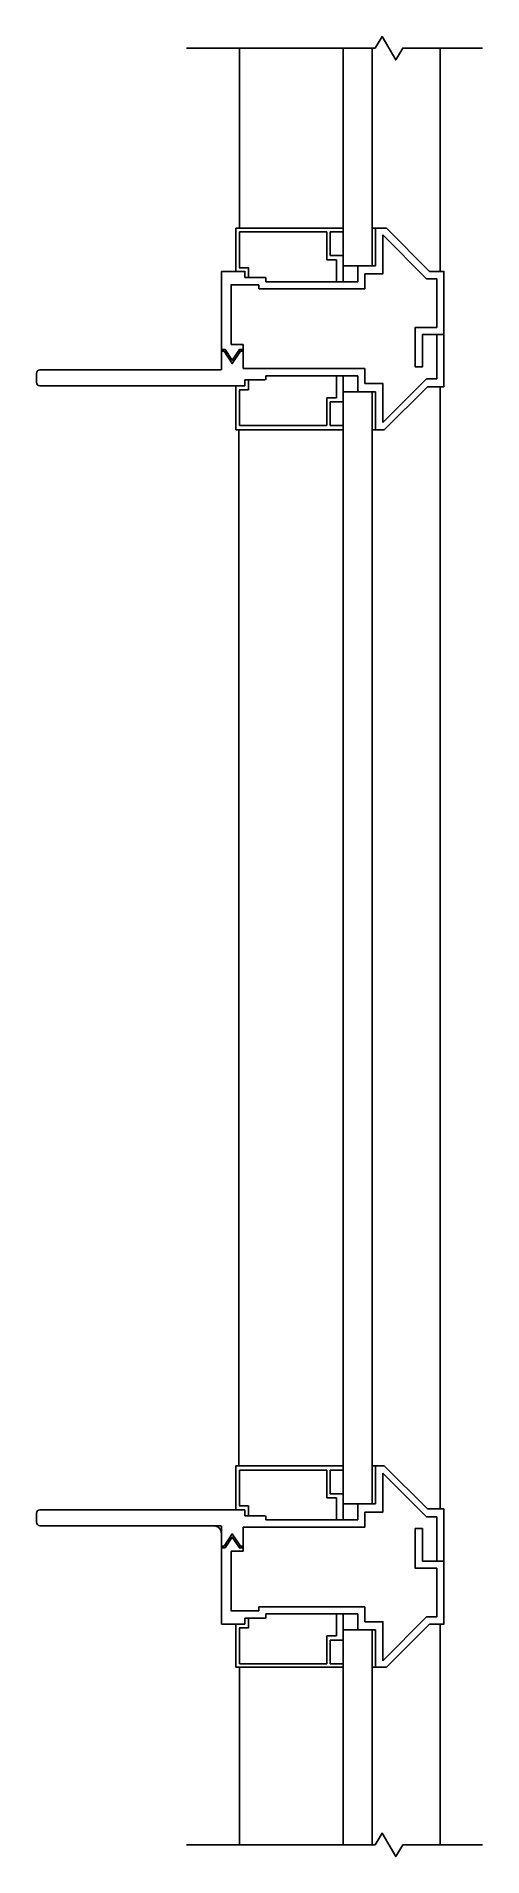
# Model space of a CAD drawing. Extents: x 21.5 to 25.4, y 17.6 to 33.4.
import ezdxf

# ---------------------------------------------------------------- set-up
doc = ezdxf.new("R2010")
doc.units = 0
doc.header["$MEASUREMENT"] = 0
doc.layers.add('R-SCAD-DET1', color=1, linetype='CONTINUOUS')
doc.layers.add('R-SCAD-DET2', color=4, linetype='CONTINUOUS')

msp = doc.modelspace()

# ---------------------------------------------------------------- linework, layer by layer
at = {"layer": 'R-SCAD-DET1'}
for p, q in [((24.139708, 31.293127), (24.139708, 33.322718)), ((23.205454, 31.757322), (23.205454, 31.382597)), ((24.140004, 31.757322), (23.205454, 31.757322)), ((23.080454, 31.382228), (23.080454, 30.528367)), ((23.205454, 31.381992), (23.080454, 31.381992)), ((21.504856, 30.527059), (23.079388, 30.527059)), ((21.473606, 30.419575), (21.473606, 30.495809)), ((23.284592, 30.388325), (21.504856, 30.388325)), ((24.139708, 30.477021), (24.139708, 30.012905)), ((24.495364, 30.006435), (24.870364, 30.381435)), ((24.870364, 30.381435), (25.015004, 30.381435)), ((24.140004, 30.006435), (23.207211, 30.006435)), ((24.390004, 30.006435), (24.495364, 30.006435)), ((24.140004, 21.006744), (23.207211, 21.006744)), ((24.390004, 21.006744), (24.495364, 21.006744)), ((24.495364, 21.006744), (24.870364, 20.631744)), ((24.870364, 20.631744), (25.015004, 20.631744)), ((23.080454, 19.630951), (23.080454, 20.484812)), ((23.205454, 19.631187), (23.080454, 19.631187)), ((23.205454, 19.255857), (23.205454, 19.630582)), ((24.139708, 19.255857), (23.205454, 19.255857)), ((24.139708, 19.255857), (24.139708, 17.713343))]:
    msp.add_line(p, q, dxfattribs=at)
for points in [[(24.140004, 33.322718), (24.140004, 31.757322)], [(24.390004, 33.322718), (24.390004, 31.757322)], [(24.390004, 31.757322), (24.515004, 31.757322), (24.890004, 31.382322), (25.015004, 31.382322), (25.015004, 30.381435)], [(23.207211, 30.006435), (23.207211, 30.388325)], [(24.140004, 25.603411), (24.140004, 30.026074)], [(24.140004, 30.006435), (24.140004, 20.987105)], [(24.390004, 25.503098), (24.390004, 30.026074)], [(24.390004, 25.510081), (24.390004, 20.987105)], [(23.207211, 21.006744), (23.207211, 20.624854)], [(24.390004, 19.255857), (24.515004, 19.255857), (24.890004, 19.630857), (25.015004, 19.630857), (25.015004, 20.631744)], [(24.390004, 17.713343), (24.390004, 19.255857)]]:
    msp.add_lwpolyline(points, dxfattribs=at)
for points in [[(23.284592, 20.624854), (21.504856, 20.624854, 0.414214), (21.473606, 20.593604), (21.473606, 20.51737, 0.414214), (21.504856, 20.48612), (23.079388, 20.48612)], [(23.018559, 20.484594, -0.402212), (23.080434, 20.424075)]]:
    msp.add_lwpolyline(points, format="xyb", dxfattribs=at)
for centre, start, end in [((21.504856, 30.495809), 90, 180), ((21.504856, 30.419575), 180, 270)]:
    msp.add_arc(centre, 0.03125, start, end, dxfattribs=at)
at = {"layer": 'R-SCAD-DET2'}
for p, q in [((23.237011, 31.759239), (23.237011, 33.322718)), ((23.237101, 31.415049), (23.237101, 31.725993)), ((23.237101, 31.725993), (23.995749, 31.725993)), ((23.995749, 31.725993), (23.995749, 31.484902)), ((24.026998, 31.725993), (24.139708, 31.725993)), ((24.026998, 31.520278), (24.026998, 31.725993)), ((24.140004, 31.432767), (24.140004, 31.757322)), ((24.389708, 31.757243), (24.389708, 31.432767)), ((24.420958, 31.757243), (24.420958, 31.432767)), ((23.995749, 31.484902), (24.079672, 31.484902)), ((24.139708, 31.520278), (24.026998, 31.520278)), ((24.079672, 31.484902), (24.079672, 31.293127)), ((23.284227, 31.381973), (23.20519, 31.381973)), ((23.284733, 31.329771), (23.468012, 31.329771)), ((23.468012, 31.329771), (23.468012, 31.293127)), ((24.420958, 31.432767), (24.140004, 31.432767)), ((24.265401, 31.432767), (24.265401, 31.293127)), ((23.165226, 30.747628), (23.165226, 31.268698)), ((23.165226, 31.267271), (23.405512, 31.267271)), ((23.405512, 31.267271), (23.405512, 31.230627)), ((23.405512, 31.230627), (24.327488, 31.230627)), ((23.468012, 31.293127), (24.266373, 31.293127)), ((23.270003, 30.747628), (23.165226, 30.747628)), ((23.270003, 30.539521), (23.270003, 30.747628)), ((23.270003, 30.539521), (24.327488, 30.539521)), ((23.284592, 30.440377), (23.460408, 30.440377)), ((23.467912, 30.477021), (24.266373, 30.477021)), ((23.467912, 30.440377), (23.467912, 30.477021)), ((24.079672, 30.285246), (24.079672, 30.477021)), ((24.265401, 30.33738), (24.265401, 30.477021)), ((23.237101, 30.355098), (23.237101, 30.044155)), ((23.995749, 30.044155), (23.995749, 30.285246)), ((23.995749, 30.285246), (24.079672, 30.285246)), ((24.026998, 30.249869), (24.026998, 30.044155)), ((24.139708, 30.249869), (24.026998, 30.249869)), ((24.140004, 30.006435), (24.140004, 30.33738)), ((24.420958, 30.33738), (24.140004, 30.33738)), ((24.389708, 30.012905), (24.389708, 30.33738)), ((24.420958, 30.012905), (24.420958, 30.33738)), ((23.237101, 30.044155), (23.995749, 30.044155)), ((24.026998, 30.044155), (24.139708, 30.044155)), ((23.237101, 20.658081), (23.237101, 20.969024)), ((23.237101, 20.969024), (23.995749, 20.969024)), ((23.995749, 20.969024), (23.995749, 20.727933)), ((24.026998, 20.76331), (24.026998, 20.969024)), ((24.026998, 20.969024), (24.139708, 20.969024)), ((24.139708, 20.536158), (24.139708, 21.000274)), ((24.389708, 21.000274), (24.389708, 20.675799)), ((24.420958, 21.000274), (24.420958, 20.675799)), ((23.995749, 20.727933), (24.079672, 20.727933)), ((24.139708, 20.76331), (24.026998, 20.76331)), ((24.079672, 20.727933), (24.079672, 20.536158)), ((23.284592, 20.572802), (23.460408, 20.572802)), ((23.467912, 20.572802), (23.467912, 20.536158)), ((24.420958, 20.675799), (24.140401, 20.675799)), ((24.265401, 20.675799), (24.265401, 20.536158)), ((23.270003, 20.473658), (23.270003, 20.265551)), ((23.270003, 20.473658), (24.327488, 20.473658)), ((23.467912, 20.536158), (24.266373, 20.536158)), ((23.165226, 20.265551), (23.165226, 19.744481)), ((23.270003, 20.265551), (23.165226, 20.265551)), ((23.405512, 19.745908), (23.405512, 19.782552)), ((23.405512, 19.782552), (24.327488, 19.782552)), ((23.165226, 19.745908), (23.405512, 19.745908)), ((23.284227, 19.631206), (23.20519, 19.631206)), ((23.284733, 19.683408), (23.468012, 19.683408)), ((23.468012, 19.683408), (23.468012, 19.720052)), ((23.468012, 19.720052), (24.266373, 19.720052)), ((24.079672, 19.528277), (24.079672, 19.720052)), ((24.139708, 19.255857), (24.139708, 19.721535)), ((24.265401, 19.580412), (24.265401, 19.720052)), ((23.237101, 19.59813), (23.237101, 19.287186)), ((23.995749, 19.287186), (23.995749, 19.528277)), ((23.995749, 19.528277), (24.079672, 19.528277)), ((24.139708, 19.492901), (24.026998, 19.492901)), ((24.026998, 19.492901), (24.026998, 19.287186)), ((24.420958, 19.580412), (24.140401, 19.580412)), ((24.389708, 19.255936), (24.389708, 19.580412)), ((24.420958, 19.255936), (24.420958, 19.580412)), ((23.237011, 19.25394), (23.237011, 17.713343)), ((23.237101, 19.287186), (23.995749, 19.287186)), ((24.026998, 19.287186), (24.139708, 19.287186))]:
    msp.add_line(p, q, dxfattribs=at)
for points in [[(22.777191, 33.322718), (24.416959, 33.322718), (24.476749, 33.424576), (24.596329, 33.220859), (24.656119, 33.322718), (25.350509, 33.322718)], [(24.981862, 31.380955), (24.981862, 33.322718)], [(24.484151, 31.699786), (24.484151, 31.362014), (24.327488, 31.362014)], [(24.484151, 31.699786), (24.864115, 31.319822), (24.952504, 31.319822), (24.952504, 30.896462)], [(23.236805, 31.415049), (23.315842, 31.415049), (23.315842, 31.329771)], [(23.284592, 31.383799), (23.284592, 31.383799), (23.284592, 31.3308)], [(24.327488, 31.362014), (24.327488, 31.230627)], [(24.952818, 30.896462), (24.765353, 30.896462), (24.765353, 30.552712), (24.827853, 30.552712), (24.827853, 30.833962), (25.015004, 30.833962)], [(23.081602, 30.704417), (23.112852, 30.704417), (23.175352, 30.610667), (23.237852, 30.704417), (23.269102, 30.704417)], [(23.081602, 30.688792), (23.104489, 30.688792), (23.175352, 30.582498), (23.246214, 30.688792), (23.269102, 30.688792)], [(24.484151, 30.070362), (24.864115, 30.450326), (24.952504, 30.450326), (24.952504, 30.83332)], [(24.327488, 30.408134), (24.327488, 30.539521)], [(23.236805, 30.355098), (23.315842, 30.355098), (23.315842, 30.440377)], [(23.284592, 30.388175), (23.284592, 30.440377)], [(24.484151, 30.070362), (24.484151, 30.408134), (24.327488, 30.408134)], [(24.98208, 30.381532), (24.98208, 25.503098)], [(23.232079, 30.006435), (23.232079, 25.503098)], [(23.232079, 21.006744), (23.232079, 25.510081)], [(24.98208, 20.631647), (24.98208, 25.510081)], [(24.484151, 20.942817), (24.484151, 20.605045), (24.327488, 20.605045)], [(24.484151, 20.942817), (24.864115, 20.562853), (24.952504, 20.562853), (24.952504, 20.179859)], [(23.236805, 20.658081), (23.315842, 20.658081), (23.315842, 20.572802)], [(23.284592, 20.625004), (23.284592, 20.572802)], [(24.327488, 20.605045), (24.327488, 20.473658)], [(23.081602, 20.308762), (23.104489, 20.308762), (23.175352, 20.415056), (23.246214, 20.308762), (23.269102, 20.308762)], [(24.952818, 20.116717), (24.765353, 20.116717), (24.765353, 20.460467), (24.827853, 20.460467), (24.827853, 20.179217), (25.015004, 20.179217)], [(23.081602, 20.293137), (23.112852, 20.293137), (23.175352, 20.386887), (23.237852, 20.293137), (23.269102, 20.293137)], [(24.484151, 19.313393), (24.864115, 19.693357), (24.952504, 19.693357), (24.952504, 20.116717)], [(24.327488, 19.651165), (24.327488, 19.782552)], [(23.236805, 19.59813), (23.315842, 19.59813), (23.315842, 19.683408)], [(23.284592, 19.62938), (23.284592, 19.62938), (23.284592, 19.682379)], [(24.484151, 19.313393), (24.484151, 19.651165), (24.327488, 19.651165)], [(24.981862, 19.632224), (24.981862, 17.713343)], [(22.777191, 17.713343), (24.416959, 17.713343), (24.476749, 17.815201), (24.596329, 17.611484), (24.656119, 17.713343), (25.350509, 17.713343)]]:
    msp.add_lwpolyline(points, dxfattribs=at)

doc.saveas('drawing.dxf')
